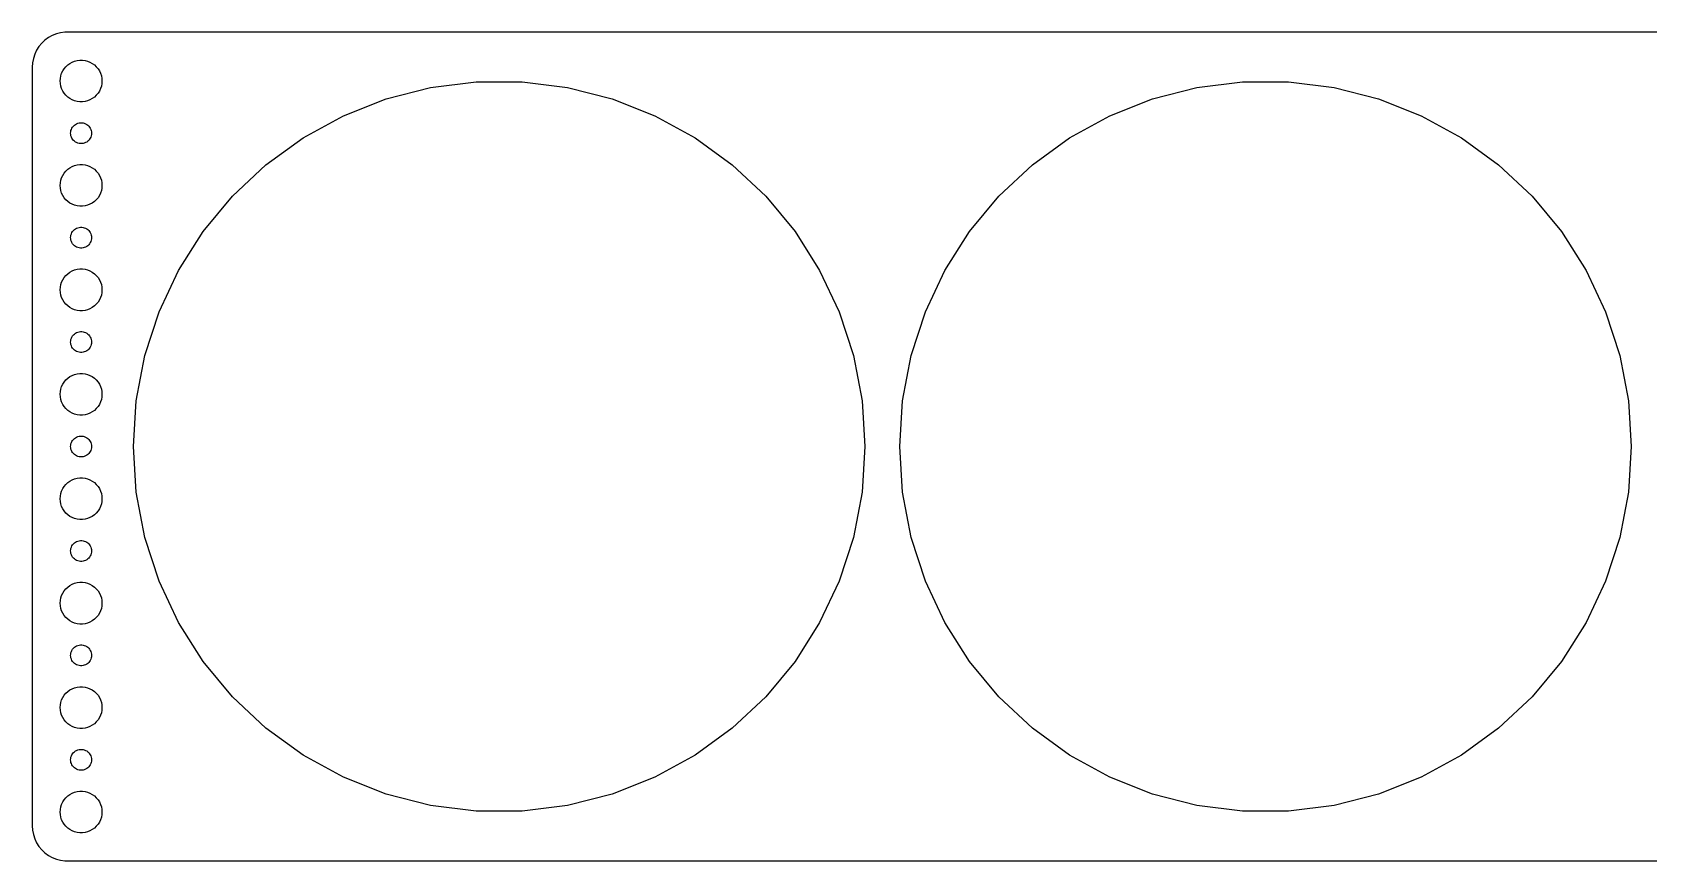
# Model space of a CAD drawing. Header units: metres. Extents: x -232 to 232, y -59 to 59.
# Drawn here: x -232 to 0, y -59.5 to 59.5 of the extents above; entities that cross this region are included whole.
import ezdxf

# ---------------------------------------------------------------- set-up
doc = ezdxf.new("R2010")
doc.units = ezdxf.units.M

msp = doc.modelspace()

# ---------------------------------------------------------------- linework, layer by layer
for p, q in [((-230.187, 58.3526), (-230.645, 57.9227)), ((-229.679, 58.7216), (-230.187, 58.3526)), ((-229.129, 59.0241), (-229.679, 58.7216)), ((-228.545, 59.2553), (-229.129, 59.0241)), ((-227.937, 59.4114), (-228.545, 59.2553)), ((-227.314, 59.4901), (-227.937, 59.4114)), ((227.314, 59.4901), (-227.314, 59.4901)), ((-231.843, 55.7434), (-231.961, 55.1267)), ((-231.649, 56.3406), (-231.843, 55.7434)), ((-231.382, 56.9088), (-231.649, 56.3406)), ((-231.045, 57.4389), (-231.382, 56.9088)), ((-230.645, 57.9227), (-231.045, 57.4389)), ((-231.961, 55.1267), (-232, 54.5)), ((-232, 54.5), (-232, -54.5)), ((-227.906, 53.2461), (-227.789, 53.6044)), ((-227.789, 53.6044), (-227.629, 53.9453)), ((-227.629, 53.9453), (-227.427, 54.2634)), ((-227.427, 54.2634), (-227.187, 54.5536)), ((-227.187, 54.5536), (-226.912, 54.8115)), ((-226.912, 54.8115), (-226.607, 55.033)), ((-226.607, 55.033), (-226.277, 55.2145)), ((-226.277, 55.2145), (-225.927, 55.3532)), ((-225.927, 55.3532), (-225.562, 55.4469)), ((-225.562, 55.4469), (-225.188, 55.4941)), ((-225.188, 55.4941), (-224.812, 55.4941)), ((-224.812, 55.4941), (-224.438, 55.4469)), ((-224.438, 55.4469), (-224.073, 55.3532)), ((-224.073, 55.3532), (-223.723, 55.2145)), ((-223.723, 55.2145), (-223.393, 55.033)), ((-223.393, 55.033), (-223.088, 54.8115)), ((-223.088, 54.8115), (-222.813, 54.5536)), ((-222.813, 54.5536), (-222.573, 54.2634)), ((-222.573, 54.2634), (-222.371, 53.9453)), ((-222.371, 53.9453), (-222.211, 53.6044)), ((-222.211, 53.6044), (-222.094, 53.2461)), ((-228, 52.5), (-227.976, 52.876)), ((-227.976, 52.124), (-228, 52.5)), ((-227.976, 52.876), (-227.906, 53.2461)), ((-227.906, 51.7539), (-227.976, 52.124)), ((-227.789, 51.3956), (-227.906, 51.7539)), ((-227.629, 51.0547), (-227.789, 51.3956)), ((-227.427, 50.7366), (-227.629, 51.0547)), ((-222.371, 51.0547), (-222.573, 50.7366)), ((-222.211, 51.3956), (-222.371, 51.0547)), ((-222.094, 51.7539), (-222.211, 51.3956)), ((-222.094, 53.2461), (-222.024, 52.876)), ((-222.024, 52.124), (-222.094, 51.7539)), ((-222.024, 52.876), (-222, 52.5)), ((-222, 52.5), (-222.024, 52.124)), ((-181.223, 49.9305), (-174.838, 51.5701)), ((-174.838, 51.5701), (-168.297, 52.3964)), ((-168.297, 52.3964), (-161.703, 52.3964)), ((-161.703, 52.3964), (-155.162, 51.5701)), ((-155.162, 51.5701), (-148.777, 49.9305)), ((-71.2234, 49.9305), (-64.8375, 51.5701)), ((-64.8375, 51.5701), (-58.2965, 52.3964)), ((-58.2965, 52.3964), (-51.7035, 52.3964)), ((-51.7035, 52.3964), (-45.1625, 51.5701)), ((-45.1625, 51.5701), (-38.7766, 49.9305)), ((-227.187, 50.4464), (-227.427, 50.7366)), ((-226.912, 50.1885), (-227.187, 50.4464)), ((-226.607, 49.967), (-226.912, 50.1885)), ((-226.277, 49.7855), (-226.607, 49.967)), ((-225.927, 49.6468), (-226.277, 49.7855)), ((-225.562, 49.5531), (-225.927, 49.6468)), ((-225.188, 49.5059), (-225.562, 49.5531)), ((-224.812, 49.5059), (-225.188, 49.5059)), ((-224.438, 49.5531), (-224.812, 49.5059)), ((-224.073, 49.6468), (-224.438, 49.5531)), ((-223.723, 49.7855), (-224.073, 49.6468)), ((-223.393, 49.967), (-223.723, 49.7855)), ((-223.088, 50.1885), (-223.393, 49.967)), ((-222.813, 50.4464), (-223.088, 50.1885)), ((-222.573, 50.7366), (-222.813, 50.4464)), ((-187.353, 47.5034), (-181.223, 49.9305)), ((-148.777, 49.9305), (-142.647, 47.5034)), ((-77.3534, 47.5034), (-71.2234, 49.9305)), ((-38.7766, 49.9305), (-32.6466, 47.5034)), ((-225.639, 46.3572), (-225.464, 46.4266)), ((-225.464, 46.4266), (-225.281, 46.4734)), ((-225.281, 46.4734), (-225.094, 46.497)), ((-225.094, 46.497), (-224.906, 46.497)), ((-224.906, 46.497), (-224.719, 46.4734)), ((-224.719, 46.4734), (-224.536, 46.4266)), ((-224.536, 46.4266), (-224.361, 46.3572)), ((-193.131, 44.3272), (-187.353, 47.5034)), ((-142.647, 47.5034), (-136.869, 44.3272)), ((-83.1309, 44.3272), (-77.3534, 47.5034)), ((-32.6466, 47.5034), (-26.8691, 44.3272)), ((-226.5, 45), (-226.488, 45.188)), ((-226.488, 44.812), (-226.5, 45)), ((-226.488, 45.188), (-226.453, 45.373)), ((-226.453, 44.627), (-226.488, 44.812)), ((-226.453, 45.373), (-226.395, 45.5522)), ((-226.395, 44.4478), (-226.453, 44.627)), ((-226.395, 45.5522), (-226.314, 45.7226)), ((-226.314, 44.2774), (-226.395, 44.4478)), ((-226.314, 45.7226), (-226.214, 45.8817)), ((-226.214, 44.1183), (-226.314, 44.2774)), ((-226.214, 45.8817), (-226.093, 46.0268)), ((-226.093, 43.9732), (-226.214, 44.1183)), ((-226.093, 46.0268), (-225.956, 46.1558)), ((-225.956, 46.1558), (-225.804, 46.2665)), ((-225.804, 46.2665), (-225.639, 46.3572)), ((-224.361, 46.3572), (-224.196, 46.2665)), ((-224.196, 46.2665), (-224.044, 46.1558)), ((-224.044, 46.1558), (-223.907, 46.0268)), ((-223.907, 46.0268), (-223.786, 45.8817)), ((-223.786, 44.1183), (-223.907, 43.9732)), ((-223.786, 45.8817), (-223.686, 45.7226)), ((-223.686, 44.2774), (-223.786, 44.1183)), ((-223.686, 45.7226), (-223.605, 45.5522)), ((-223.605, 44.4478), (-223.686, 44.2774)), ((-223.605, 45.5522), (-223.547, 45.373)), ((-223.547, 44.627), (-223.605, 44.4478)), ((-223.547, 45.373), (-223.512, 45.188)), ((-223.512, 44.812), (-223.547, 44.627)), ((-223.512, 45.188), (-223.5, 45)), ((-223.5, 45), (-223.512, 44.812)), ((-198.465, 40.4519), (-193.131, 44.3272)), ((-136.869, 44.3272), (-131.535, 40.4519)), ((-88.4648, 40.4519), (-83.1309, 44.3272)), ((-26.8691, 44.3272), (-21.5352, 40.4519)), ((-225.956, 43.8442), (-226.093, 43.9732)), ((-225.804, 43.7335), (-225.956, 43.8442)), ((-225.639, 43.6428), (-225.804, 43.7335)), ((-225.464, 43.5734), (-225.639, 43.6428)), ((-225.281, 43.5266), (-225.464, 43.5734)), ((-225.094, 43.503), (-225.281, 43.5266)), ((-224.906, 43.503), (-225.094, 43.503)), ((-224.719, 43.5266), (-224.906, 43.503)), ((-224.536, 43.5734), (-224.719, 43.5266)), ((-224.361, 43.6428), (-224.536, 43.5734)), ((-224.196, 43.7335), (-224.361, 43.6428)), ((-224.044, 43.8442), (-224.196, 43.7335)), ((-223.907, 43.9732), (-224.044, 43.8442)), ((-227.427, 39.2634), (-227.187, 39.5536)), ((-227.187, 39.5536), (-226.912, 39.8115)), ((-226.912, 39.8115), (-226.607, 40.033)), ((-226.607, 40.033), (-226.277, 40.2145)), ((-226.277, 40.2145), (-225.927, 40.3532)), ((-225.927, 40.3532), (-225.562, 40.4469)), ((-225.562, 40.4469), (-225.188, 40.4941)), ((-225.188, 40.4941), (-224.812, 40.4941)), ((-224.812, 40.4941), (-224.438, 40.4469)), ((-224.438, 40.4469), (-224.073, 40.3532)), ((-224.073, 40.3532), (-223.723, 40.2145)), ((-223.723, 40.2145), (-223.393, 40.033)), ((-223.393, 40.033), (-223.088, 39.8115)), ((-223.088, 39.8115), (-222.813, 39.5536)), ((-222.813, 39.5536), (-222.573, 39.2634)), ((-203.271, 35.9387), (-198.465, 40.4519)), ((-131.535, 40.4519), (-126.729, 35.9387)), ((-93.2708, 35.9387), (-88.4648, 40.4519)), ((-21.5352, 40.4519), (-16.7291, 35.9387)), ((-228, 37.5), (-227.976, 37.876)), ((-227.976, 37.124), (-228, 37.5)), ((-227.976, 37.876), (-227.906, 38.2461)), ((-227.906, 36.7539), (-227.976, 37.124)), ((-227.906, 38.2461), (-227.789, 38.6044)), ((-227.789, 38.6044), (-227.629, 38.9453)), ((-227.629, 38.9453), (-227.427, 39.2634)), ((-222.573, 39.2634), (-222.371, 38.9453)), ((-222.371, 38.9453), (-222.211, 38.6044)), ((-222.211, 38.6044), (-222.094, 38.2461)), ((-222.094, 38.2461), (-222.024, 37.876)), ((-222.024, 37.124), (-222.094, 36.7539)), ((-222.024, 37.876), (-222, 37.5)), ((-222, 37.5), (-222.024, 37.124)), ((-227.789, 36.3956), (-227.906, 36.7539)), ((-227.629, 36.0547), (-227.789, 36.3956)), ((-227.427, 35.7366), (-227.629, 36.0547)), ((-227.187, 35.4464), (-227.427, 35.7366)), ((-226.912, 35.1885), (-227.187, 35.4464)), ((-226.607, 34.967), (-226.912, 35.1885)), ((-226.277, 34.7855), (-226.607, 34.967)), ((-223.393, 34.967), (-223.723, 34.7855)), ((-223.088, 35.1885), (-223.393, 34.967)), ((-222.813, 35.4464), (-223.088, 35.1885)), ((-222.573, 35.7366), (-222.813, 35.4464)), ((-222.371, 36.0547), (-222.573, 35.7366)), ((-222.211, 36.3956), (-222.371, 36.0547)), ((-222.094, 36.7539), (-222.211, 36.3956)), ((-207.473, 30.8587), (-203.271, 35.9387)), ((-126.729, 35.9387), (-122.527, 30.8587)), ((-97.4734, 30.8587), (-93.2708, 35.9387)), ((-16.7291, 35.9387), (-12.5266, 30.8587)), ((-225.927, 34.6468), (-226.277, 34.7855)), ((-225.562, 34.5531), (-225.927, 34.6468)), ((-225.188, 34.5059), (-225.562, 34.5531)), ((-224.812, 34.5059), (-225.188, 34.5059)), ((-224.438, 34.5531), (-224.812, 34.5059)), ((-224.073, 34.6468), (-224.438, 34.5531)), ((-223.723, 34.7855), (-224.073, 34.6468)), ((-226.5, 30), (-226.488, 30.188)), ((-226.488, 30.188), (-226.453, 30.373)), ((-226.453, 30.373), (-226.395, 30.5522)), ((-226.395, 30.5522), (-226.314, 30.7226)), ((-226.314, 30.7226), (-226.214, 30.8817)), ((-226.214, 30.8817), (-226.093, 31.0268)), ((-226.093, 31.0268), (-225.956, 31.1558)), ((-225.956, 31.1558), (-225.804, 31.2665)), ((-225.804, 31.2665), (-225.639, 31.3572)), ((-225.639, 31.3572), (-225.464, 31.4266)), ((-225.464, 31.4266), (-225.281, 31.4734)), ((-225.281, 31.4734), (-225.094, 31.497)), ((-225.094, 31.497), (-224.906, 31.497)), ((-224.906, 31.497), (-224.719, 31.4734)), ((-224.719, 31.4734), (-224.536, 31.4266)), ((-224.536, 31.4266), (-224.361, 31.3572)), ((-224.361, 31.3572), (-224.196, 31.2665)), ((-224.196, 31.2665), (-224.044, 31.1558)), ((-224.044, 31.1558), (-223.907, 31.0268)), ((-223.907, 31.0268), (-223.786, 30.8817)), ((-223.786, 30.8817), (-223.686, 30.7226)), ((-223.686, 30.7226), (-223.605, 30.5522)), ((-223.605, 30.5522), (-223.547, 30.373)), ((-223.547, 30.373), (-223.512, 30.188)), ((-223.512, 30.188), (-223.5, 30)), ((-211.006, 25.2921), (-207.473, 30.8587)), ((-122.527, 30.8587), (-118.994, 25.2921)), ((-101.006, 25.2921), (-97.4734, 30.8587)), ((-12.5266, 30.8587), (-8.9939, 25.2921)), ((-226.488, 29.812), (-226.5, 30)), ((-226.453, 29.627), (-226.488, 29.812)), ((-226.395, 29.4478), (-226.453, 29.627)), ((-226.314, 29.2774), (-226.395, 29.4478)), ((-226.214, 29.1183), (-226.314, 29.2774)), ((-226.093, 28.9732), (-226.214, 29.1183)), ((-225.956, 28.8442), (-226.093, 28.9732)), ((-225.804, 28.7335), (-225.956, 28.8442)), ((-225.639, 28.6427), (-225.804, 28.7335)), ((-225.464, 28.5734), (-225.639, 28.6427)), ((-225.281, 28.5266), (-225.464, 28.5734)), ((-225.094, 28.503), (-225.281, 28.5266)), ((-224.906, 28.503), (-225.094, 28.503)), ((-224.719, 28.5266), (-224.906, 28.503)), ((-224.536, 28.5734), (-224.719, 28.5266)), ((-224.361, 28.6427), (-224.536, 28.5734)), ((-224.196, 28.7335), (-224.361, 28.6427)), ((-224.044, 28.8442), (-224.196, 28.7335)), ((-223.907, 28.9732), (-224.044, 28.8442)), ((-223.786, 29.1183), (-223.907, 28.9732)), ((-223.686, 29.2774), (-223.786, 29.1183)), ((-223.605, 29.4478), (-223.686, 29.2774)), ((-223.547, 29.627), (-223.605, 29.4478)), ((-223.512, 29.812), (-223.547, 29.627)), ((-223.5, 30), (-223.512, 29.812)), ((-227.976, 22.876), (-227.906, 23.2461)), ((-227.906, 23.2461), (-227.789, 23.6044)), ((-227.789, 23.6044), (-227.629, 23.9453)), ((-227.629, 23.9453), (-227.427, 24.2634)), ((-227.427, 24.2634), (-227.187, 24.5536)), ((-227.187, 24.5536), (-226.912, 24.8115)), ((-226.912, 24.8115), (-226.607, 25.033)), ((-226.607, 25.033), (-226.277, 25.2145)), ((-226.277, 25.2145), (-225.927, 25.3532)), ((-225.927, 25.3532), (-225.562, 25.4469)), ((-225.562, 25.4469), (-225.188, 25.4941)), ((-225.188, 25.4941), (-224.812, 25.4941)), ((-224.812, 25.4941), (-224.438, 25.4469)), ((-224.438, 25.4469), (-224.073, 25.3532)), ((-224.073, 25.3532), (-223.723, 25.2145)), ((-223.723, 25.2145), (-223.393, 25.033)), ((-223.393, 25.033), (-223.088, 24.8115)), ((-223.088, 24.8115), (-222.813, 24.5536)), ((-222.813, 24.5536), (-222.573, 24.2634)), ((-222.573, 24.2634), (-222.371, 23.9453)), ((-222.371, 23.9453), (-222.211, 23.6044)), ((-222.211, 23.6044), (-222.094, 23.2461)), ((-222.094, 23.2461), (-222.024, 22.876)), ((-213.813, 19.3265), (-211.006, 25.2921)), ((-118.994, 25.2921), (-116.187, 19.3265)), ((-103.813, 19.3265), (-101.006, 25.2921)), ((-8.9939, 25.2921), (-6.18672, 19.3265)), ((-228, 22.5), (-227.976, 22.876)), ((-227.976, 22.124), (-228, 22.5)), ((-227.906, 21.7539), (-227.976, 22.124)), ((-227.789, 21.3956), (-227.906, 21.7539)), ((-227.629, 21.0547), (-227.789, 21.3956)), ((-227.427, 20.7366), (-227.629, 21.0547)), ((-222.371, 21.0547), (-222.573, 20.7366)), ((-222.211, 21.3956), (-222.371, 21.0547)), ((-222.094, 21.7539), (-222.211, 21.3956)), ((-222.024, 22.124), (-222.094, 21.7539)), ((-222.024, 22.876), (-222, 22.5)), ((-222, 22.5), (-222.024, 22.124)), ((-227.187, 20.4464), (-227.427, 20.7366)), ((-226.912, 20.1884), (-227.187, 20.4464)), ((-226.607, 19.967), (-226.912, 20.1884)), ((-226.277, 19.7855), (-226.607, 19.967)), ((-225.927, 19.6468), (-226.277, 19.7855)), ((-225.562, 19.5531), (-225.927, 19.6468)), ((-225.188, 19.5059), (-225.562, 19.5531)), ((-224.812, 19.5059), (-225.188, 19.5059)), ((-224.438, 19.5531), (-224.812, 19.5059)), ((-224.073, 19.6468), (-224.438, 19.5531)), ((-223.723, 19.7855), (-224.073, 19.6468)), ((-223.393, 19.967), (-223.723, 19.7855)), ((-223.088, 20.1884), (-223.393, 19.967)), ((-222.813, 20.4464), (-223.088, 20.1884)), ((-222.573, 20.7366), (-222.813, 20.4464)), ((-215.851, 13.0562), (-213.813, 19.3265)), ((-116.187, 19.3265), (-114.149, 13.0562)), ((-105.851, 13.0562), (-103.813, 19.3265)), ((-6.18672, 19.3265), (-4.14938, 13.0562)), ((-225.956, 16.1558), (-225.804, 16.2665)), ((-225.804, 16.2665), (-225.639, 16.3572)), ((-225.639, 16.3572), (-225.464, 16.4266)), ((-225.464, 16.4266), (-225.281, 16.4734)), ((-225.281, 16.4734), (-225.094, 16.497)), ((-225.094, 16.497), (-224.906, 16.497)), ((-224.906, 16.497), (-224.719, 16.4734)), ((-224.719, 16.4734), (-224.536, 16.4266)), ((-224.536, 16.4266), (-224.361, 16.3572)), ((-224.361, 16.3572), (-224.196, 16.2665)), ((-224.196, 16.2665), (-224.044, 16.1558)), ((-226.5, 15), (-226.488, 15.188)), ((-226.488, 14.812), (-226.5, 15)), ((-226.488, 15.188), (-226.453, 15.373)), ((-226.453, 14.627), (-226.488, 14.812)), ((-226.453, 15.373), (-226.395, 15.5522)), ((-226.395, 14.4478), (-226.453, 14.627)), ((-226.395, 15.5522), (-226.314, 15.7226)), ((-226.314, 14.2774), (-226.395, 14.4478)), ((-226.314, 15.7226), (-226.214, 15.8817)), ((-226.214, 14.1183), (-226.314, 14.2774)), ((-226.214, 15.8817), (-226.093, 16.0268)), ((-226.093, 13.9732), (-226.214, 14.1183)), ((-226.093, 16.0268), (-225.956, 16.1558)), ((-225.956, 13.8442), (-226.093, 13.9732)), ((-224.044, 16.1558), (-223.907, 16.0268)), ((-223.907, 13.9732), (-224.044, 13.8442)), ((-223.907, 16.0268), (-223.786, 15.8817)), ((-223.786, 14.1183), (-223.907, 13.9732)), ((-223.786, 15.8817), (-223.686, 15.7226)), ((-223.686, 14.2774), (-223.786, 14.1183)), ((-223.686, 15.7226), (-223.605, 15.5522)), ((-223.605, 14.4478), (-223.686, 14.2774)), ((-223.605, 15.5522), (-223.547, 15.373)), ((-223.547, 14.627), (-223.605, 14.4478)), ((-223.547, 15.373), (-223.512, 15.188)), ((-223.512, 14.812), (-223.547, 14.627)), ((-223.512, 15.188), (-223.5, 15)), ((-223.5, 15), (-223.512, 14.812)), ((-225.804, 13.7335), (-225.956, 13.8442)), ((-225.639, 13.6427), (-225.804, 13.7335)), ((-225.464, 13.5734), (-225.639, 13.6427)), ((-225.281, 13.5266), (-225.464, 13.5734)), ((-225.094, 13.5029), (-225.281, 13.5266)), ((-224.906, 13.5029), (-225.094, 13.5029)), ((-224.719, 13.5266), (-224.906, 13.5029)), ((-224.536, 13.5734), (-224.719, 13.5266)), ((-224.361, 13.6427), (-224.536, 13.5734)), ((-224.196, 13.7335), (-224.361, 13.6427)), ((-224.044, 13.8442), (-224.196, 13.7335)), ((-217.086, 6.57999), (-215.851, 13.0562)), ((-114.149, 13.0562), (-112.914, 6.57999)), ((-107.086, 6.57999), (-105.851, 13.0562)), ((-4.14938, 13.0562), (-2.91397, 6.57999)), ((-227.427, 9.26335), (-227.187, 9.55363)), ((-227.187, 9.55363), (-226.912, 9.81154)), ((-226.912, 9.81154), (-226.607, 10.033)), ((-226.607, 10.033), (-226.277, 10.2145)), ((-226.277, 10.2145), (-225.927, 10.3532)), ((-225.927, 10.3532), (-225.562, 10.4469)), ((-225.562, 10.4469), (-225.188, 10.4941)), ((-225.188, 10.4941), (-224.812, 10.4941)), ((-224.812, 10.4941), (-224.438, 10.4469)), ((-224.438, 10.4469), (-224.073, 10.3532)), ((-224.073, 10.3532), (-223.723, 10.2145)), ((-223.723, 10.2145), (-223.393, 10.033)), ((-223.393, 10.033), (-223.088, 9.81154)), ((-223.088, 9.81154), (-222.813, 9.55363)), ((-222.813, 9.55363), (-222.573, 9.26335)), ((-228, 7.5), (-227.976, 7.87599)), ((-227.976, 7.12399), (-228, 7.5)), ((-227.976, 7.87599), (-227.906, 8.24606)), ((-227.906, 6.75392), (-227.976, 7.12399)), ((-227.906, 8.24606), (-227.789, 8.60437)), ((-227.789, 8.60437), (-227.629, 8.94525)), ((-227.629, 8.94525), (-227.427, 9.26335)), ((-222.573, 9.26335), (-222.371, 8.94525)), ((-222.371, 8.94525), (-222.211, 8.60437)), ((-222.211, 8.60437), (-222.094, 8.24606)), ((-222.094, 8.24606), (-222.024, 7.87599)), ((-222.024, 7.12399), (-222.094, 6.75392)), ((-222.024, 7.87599), (-222, 7.5)), ((-222, 7.5), (-222.024, 7.12399)), ((-227.789, 6.39561), (-227.906, 6.75392)), ((-227.629, 6.05473), (-227.789, 6.39561)), ((-227.427, 5.73663), (-227.629, 6.05473)), ((-227.187, 5.44635), (-227.427, 5.73663)), ((-226.912, 5.18845), (-227.187, 5.44635)), ((-226.607, 4.96701), (-226.912, 5.18845)), ((-226.277, 4.78551), (-226.607, 4.96701)), ((-225.927, 4.64682), (-226.277, 4.78551)), ((-225.562, 4.55313), (-225.927, 4.64682)), ((-224.073, 4.64682), (-224.438, 4.55313)), ((-223.723, 4.78551), (-224.073, 4.64682)), ((-223.393, 4.96701), (-223.723, 4.78551)), ((-223.088, 5.18845), (-223.393, 4.96701)), ((-222.813, 5.44635), (-223.088, 5.18845)), ((-222.573, 5.73663), (-222.813, 5.44635)), ((-222.371, 6.05473), (-222.573, 5.73663)), ((-222.211, 6.39561), (-222.371, 6.05473)), ((-222.094, 6.75392), (-222.211, 6.39561)), ((-217.5, 0), (-217.086, 6.57999)), ((-112.914, 6.57999), (-112.5, 0)), ((-107.5, 0), (-107.086, 6.57999)), ((-2.91397, 6.57999), (-2.5, 0)), ((-225.188, 4.50591), (-225.562, 4.55313)), ((-224.812, 4.50591), (-225.188, 4.50591)), ((-224.438, 4.55313), (-224.812, 4.50591)), ((-226.5, 0), (-226.488, 0.18799)), ((-226.488, -0.18799), (-226.5, 0)), ((-226.488, 0.18799), (-226.453, 0.37303)), ((-226.453, 0.37303), (-226.395, 0.55219)), ((-226.395, 0.55219), (-226.314, 0.72263)), ((-226.314, 0.72263), (-226.214, 0.88167)), ((-226.214, 0.88167), (-226.093, 1.02681)), ((-226.093, 1.02681), (-225.956, 1.15576)), ((-225.956, 1.15576), (-225.804, 1.26648)), ((-225.804, 1.26648), (-225.639, 1.35724)), ((-225.639, 1.35724), (-225.464, 1.42657)), ((-225.464, 1.42657), (-225.281, 1.47342)), ((-225.281, 1.47342), (-225.094, 1.49704)), ((-225.094, 1.49704), (-224.906, 1.49704)), ((-224.906, 1.49704), (-224.719, 1.47342)), ((-224.719, 1.47342), (-224.536, 1.42657)), ((-224.536, 1.42657), (-224.361, 1.35724)), ((-224.361, 1.35724), (-224.196, 1.26648)), ((-224.196, 1.26648), (-224.044, 1.15576)), ((-224.044, 1.15576), (-223.907, 1.02681)), ((-223.907, 1.02681), (-223.786, 0.88167)), ((-223.786, 0.88167), (-223.686, 0.72263)), ((-223.686, 0.72263), (-223.605, 0.55219)), ((-223.605, 0.55219), (-223.547, 0.37303)), ((-223.547, 0.37303), (-223.512, 0.18799)), ((-223.512, 0.18799), (-223.5, 0)), ((-223.5, 0), (-223.512, -0.18799)), ((-217.086, -6.57999), (-217.5, 0)), ((-112.5, 0), (-112.914, -6.57999)), ((-107.086, -6.57999), (-107.5, 0)), ((-2.5, 0), (-2.91397, -6.57999)), ((-226.453, -0.37303), (-226.488, -0.18799)), ((-226.395, -0.55219), (-226.453, -0.37303)), ((-226.314, -0.72263), (-226.395, -0.55219)), ((-226.214, -0.88167), (-226.314, -0.72263)), ((-226.093, -1.02681), (-226.214, -0.88167)), ((-225.956, -1.15576), (-226.093, -1.02681)), ((-225.804, -1.26648), (-225.956, -1.15576)), ((-225.639, -1.35724), (-225.804, -1.26648)), ((-225.464, -1.42657), (-225.639, -1.35724)), ((-225.281, -1.47342), (-225.464, -1.42657)), ((-225.094, -1.49704), (-225.281, -1.47342)), ((-224.906, -1.49704), (-225.094, -1.49704)), ((-224.719, -1.47342), (-224.906, -1.49704)), ((-224.536, -1.42657), (-224.719, -1.47342)), ((-224.361, -1.35724), (-224.536, -1.42657)), ((-224.196, -1.26648), (-224.361, -1.35724)), ((-224.044, -1.15576), (-224.196, -1.26648)), ((-223.907, -1.02681), (-224.044, -1.15576)), ((-223.786, -0.88167), (-223.907, -1.02681)), ((-223.686, -0.72263), (-223.786, -0.88167)), ((-223.605, -0.55219), (-223.686, -0.72263)), ((-223.547, -0.37303), (-223.605, -0.55219)), ((-223.512, -0.18799), (-223.547, -0.37303)), ((-225.927, -4.64682), (-225.562, -4.55313)), ((-225.562, -4.55313), (-225.188, -4.50591)), ((-225.188, -4.50591), (-224.812, -4.50591)), ((-224.812, -4.50591), (-224.438, -4.55313)), ((-224.438, -4.55313), (-224.073, -4.64682)), ((-227.976, -7.12399), (-227.906, -6.75392)), ((-227.906, -6.75392), (-227.789, -6.39561)), ((-227.789, -6.39561), (-227.629, -6.05473)), ((-227.629, -6.05473), (-227.427, -5.73663)), ((-227.427, -5.73663), (-227.187, -5.44635)), ((-227.187, -5.44635), (-226.912, -5.18845)), ((-226.912, -5.18845), (-226.607, -4.96701)), ((-226.607, -4.96701), (-226.277, -4.78551)), ((-226.277, -4.78551), (-225.927, -4.64682)), ((-224.073, -4.64682), (-223.723, -4.78551)), ((-223.723, -4.78551), (-223.393, -4.96701)), ((-223.393, -4.96701), (-223.088, -5.18845)), ((-223.088, -5.18845), (-222.813, -5.44635)), ((-222.813, -5.44635), (-222.573, -5.73663)), ((-222.573, -5.73663), (-222.371, -6.05473)), ((-222.371, -6.05473), (-222.211, -6.39561)), ((-222.211, -6.39561), (-222.094, -6.75392)), ((-222.094, -6.75392), (-222.024, -7.12399)), ((-215.851, -13.0562), (-217.086, -6.57999)), ((-112.914, -6.57999), (-114.149, -13.0562)), ((-105.851, -13.0562), (-107.086, -6.57999)), ((-2.91397, -6.57999), (-4.14938, -13.0562)), ((-228, -7.5), (-227.976, -7.12399)), ((-227.976, -7.87599), (-228, -7.5)), ((-227.906, -8.24606), (-227.976, -7.87599)), ((-227.789, -8.60437), (-227.906, -8.24606)), ((-227.629, -8.94525), (-227.789, -8.60437)), ((-227.427, -9.26335), (-227.629, -8.94525)), ((-227.187, -9.55363), (-227.427, -9.26335)), ((-222.573, -9.26335), (-222.813, -9.55363)), ((-222.371, -8.94525), (-222.573, -9.26335)), ((-222.211, -8.60437), (-222.371, -8.94525)), ((-222.094, -8.24606), (-222.211, -8.60437)), ((-222.024, -7.87599), (-222.094, -8.24606)), ((-222.024, -7.12399), (-222, -7.5)), ((-222, -7.5), (-222.024, -7.87599)), ((-226.912, -9.81154), (-227.187, -9.55363)), ((-226.607, -10.033), (-226.912, -9.81154)), ((-226.277, -10.2145), (-226.607, -10.033)), ((-225.927, -10.3532), (-226.277, -10.2145)), ((-225.562, -10.4469), (-225.927, -10.3532)), ((-225.188, -10.4941), (-225.562, -10.4469)), ((-224.812, -10.4941), (-225.188, -10.4941)), ((-224.438, -10.4469), (-224.812, -10.4941)), ((-224.073, -10.3532), (-224.438, -10.4469)), ((-223.723, -10.2145), (-224.073, -10.3532)), ((-223.393, -10.033), (-223.723, -10.2145)), ((-223.088, -9.81154), (-223.393, -10.033)), ((-222.813, -9.55363), (-223.088, -9.81154)), ((-226.093, -13.9732), (-225.956, -13.8442)), ((-225.956, -13.8442), (-225.804, -13.7335)), ((-225.804, -13.7335), (-225.639, -13.6427)), ((-225.639, -13.6427), (-225.464, -13.5734)), ((-225.464, -13.5734), (-225.281, -13.5266)), ((-225.281, -13.5266), (-225.094, -13.5029)), ((-225.094, -13.5029), (-224.906, -13.5029)), ((-224.906, -13.5029), (-224.719, -13.5266)), ((-224.719, -13.5266), (-224.536, -13.5734)), ((-224.536, -13.5734), (-224.361, -13.6427)), ((-224.361, -13.6427), (-224.196, -13.7335)), ((-224.196, -13.7335), (-224.044, -13.8442)), ((-224.044, -13.8442), (-223.907, -13.9732)), ((-213.813, -19.3265), (-215.851, -13.0562)), ((-114.149, -13.0562), (-116.187, -19.3265)), ((-103.813, -19.3265), (-105.851, -13.0562)), ((-4.14938, -13.0562), (-6.18672, -19.3265)), ((-226.5, -15), (-226.488, -14.812)), ((-226.488, -15.188), (-226.5, -15)), ((-226.488, -14.812), (-226.453, -14.627)), ((-226.453, -15.373), (-226.488, -15.188)), ((-226.453, -14.627), (-226.395, -14.4478)), ((-226.395, -15.5522), (-226.453, -15.373)), ((-226.395, -14.4478), (-226.314, -14.2774)), ((-226.314, -15.7226), (-226.395, -15.5522)), ((-226.314, -14.2774), (-226.214, -14.1183)), ((-226.214, -15.8817), (-226.314, -15.7226)), ((-226.214, -14.1183), (-226.093, -13.9732)), ((-226.093, -16.0268), (-226.214, -15.8817)), ((-225.956, -16.1558), (-226.093, -16.0268)), ((-225.804, -16.2665), (-225.956, -16.1558)), ((-224.044, -16.1558), (-224.196, -16.2665)), ((-223.907, -16.0268), (-224.044, -16.1558)), ((-223.907, -13.9732), (-223.786, -14.1183)), ((-223.786, -15.8817), (-223.907, -16.0268)), ((-223.786, -14.1183), (-223.686, -14.2774)), ((-223.686, -15.7226), (-223.786, -15.8817)), ((-223.686, -14.2774), (-223.605, -14.4478)), ((-223.605, -15.5522), (-223.686, -15.7226)), ((-223.605, -14.4478), (-223.547, -14.627)), ((-223.547, -15.373), (-223.605, -15.5522)), ((-223.547, -14.627), (-223.512, -14.812)), ((-223.512, -15.188), (-223.547, -15.373)), ((-223.512, -14.812), (-223.5, -15)), ((-223.5, -15), (-223.512, -15.188)), ((-225.639, -16.3572), (-225.804, -16.2665)), ((-225.464, -16.4266), (-225.639, -16.3572)), ((-225.281, -16.4734), (-225.464, -16.4266)), ((-225.094, -16.497), (-225.281, -16.4734)), ((-224.906, -16.497), (-225.094, -16.497)), ((-224.719, -16.4734), (-224.906, -16.497)), ((-224.536, -16.4266), (-224.719, -16.4734)), ((-224.361, -16.3572), (-224.536, -16.4266)), ((-224.196, -16.2665), (-224.361, -16.3572)), ((-227.629, -21.0547), (-227.427, -20.7366)), ((-227.427, -20.7366), (-227.187, -20.4464)), ((-227.187, -20.4464), (-226.912, -20.1884)), ((-226.912, -20.1884), (-226.607, -19.967)), ((-226.607, -19.967), (-226.277, -19.7855)), ((-226.277, -19.7855), (-225.927, -19.6468)), ((-225.927, -19.6468), (-225.562, -19.5531)), ((-225.562, -19.5531), (-225.188, -19.5059)), ((-225.188, -19.5059), (-224.812, -19.5059)), ((-224.812, -19.5059), (-224.438, -19.5531)), ((-224.438, -19.5531), (-224.073, -19.6468)), ((-224.073, -19.6468), (-223.723, -19.7855)), ((-223.723, -19.7855), (-223.393, -19.967)), ((-223.393, -19.967), (-223.088, -20.1884)), ((-223.088, -20.1884), (-222.813, -20.4464)), ((-222.813, -20.4464), (-222.573, -20.7366)), ((-222.573, -20.7366), (-222.371, -21.0547)), ((-211.006, -25.2921), (-213.813, -19.3265)), ((-116.187, -19.3265), (-118.994, -25.2921)), ((-101.006, -25.2921), (-103.813, -19.3265)), ((-6.18672, -19.3265), (-8.9939, -25.2921)), ((-228, -22.5), (-227.976, -22.124)), ((-227.976, -22.876), (-228, -22.5)), ((-227.976, -22.124), (-227.906, -21.7539)), ((-227.906, -23.2461), (-227.976, -22.876)), ((-227.906, -21.7539), (-227.789, -21.3956)), ((-227.789, -21.3956), (-227.629, -21.0547)), ((-222.371, -21.0547), (-222.211, -21.3956)), ((-222.211, -21.3956), (-222.094, -21.7539)), ((-222.094, -21.7539), (-222.024, -22.124)), ((-222.024, -22.876), (-222.094, -23.2461)), ((-222.024, -22.124), (-222, -22.5)), ((-222, -22.5), (-222.024, -22.876)), ((-227.789, -23.6044), (-227.906, -23.2461)), ((-227.629, -23.9453), (-227.789, -23.6044)), ((-227.427, -24.2634), (-227.629, -23.9453)), ((-227.187, -24.5536), (-227.427, -24.2634)), ((-226.912, -24.8115), (-227.187, -24.5536)), ((-226.607, -25.033), (-226.912, -24.8115)), ((-226.277, -25.2145), (-226.607, -25.033)), ((-225.927, -25.3532), (-226.277, -25.2145)), ((-225.562, -25.4469), (-225.927, -25.3532)), ((-225.188, -25.4941), (-225.562, -25.4469)), ((-224.812, -25.4941), (-225.188, -25.4941)), ((-224.438, -25.4469), (-224.812, -25.4941)), ((-224.073, -25.3532), (-224.438, -25.4469)), ((-223.723, -25.2145), (-224.073, -25.3532)), ((-223.393, -25.033), (-223.723, -25.2145)), ((-223.088, -24.8115), (-223.393, -25.033)), ((-222.813, -24.5536), (-223.088, -24.8115)), ((-222.573, -24.2634), (-222.813, -24.5536)), ((-222.371, -23.9453), (-222.573, -24.2634)), ((-222.211, -23.6044), (-222.371, -23.9453)), ((-222.094, -23.2461), (-222.211, -23.6044)), ((-207.473, -30.8587), (-211.006, -25.2921)), ((-118.994, -25.2921), (-122.527, -30.8587)), ((-97.4734, -30.8587), (-101.006, -25.2921)), ((-8.9939, -25.2921), (-12.5266, -30.8587)), ((-226.5, -30), (-226.488, -29.812)), ((-226.488, -30.188), (-226.5, -30)), ((-226.488, -29.812), (-226.453, -29.627)), ((-226.453, -29.627), (-226.395, -29.4478)), ((-226.395, -29.4478), (-226.314, -29.2774)), ((-226.314, -29.2774), (-226.214, -29.1183)), ((-226.214, -29.1183), (-226.093, -28.9732)), ((-226.093, -28.9732), (-225.956, -28.8442)), ((-225.956, -28.8442), (-225.804, -28.7335)), ((-225.804, -28.7335), (-225.639, -28.6427)), ((-225.639, -28.6427), (-225.464, -28.5734)), ((-225.464, -28.5734), (-225.281, -28.5266)), ((-225.281, -28.5266), (-225.094, -28.503)), ((-225.094, -28.503), (-224.906, -28.503)), ((-224.906, -28.503), (-224.719, -28.5266)), ((-224.719, -28.5266), (-224.536, -28.5734)), ((-224.536, -28.5734), (-224.361, -28.6427)), ((-224.361, -28.6427), (-224.196, -28.7335)), ((-224.196, -28.7335), (-224.044, -28.8442)), ((-224.044, -28.8442), (-223.907, -28.9732)), ((-223.907, -28.9732), (-223.786, -29.1183)), ((-223.786, -29.1183), (-223.686, -29.2774)), ((-223.686, -29.2774), (-223.605, -29.4478)), ((-223.605, -29.4478), (-223.547, -29.627)), ((-223.547, -29.627), (-223.512, -29.812)), ((-223.512, -29.812), (-223.5, -30)), ((-223.5, -30), (-223.512, -30.188)), ((-226.453, -30.373), (-226.488, -30.188)), ((-226.395, -30.5522), (-226.453, -30.373)), ((-226.314, -30.7226), (-226.395, -30.5522)), ((-226.214, -30.8817), (-226.314, -30.7226)), ((-226.093, -31.0268), (-226.214, -30.8817)), ((-225.956, -31.1558), (-226.093, -31.0268)), ((-225.804, -31.2665), (-225.956, -31.1558)), ((-225.639, -31.3572), (-225.804, -31.2665)), ((-225.464, -31.4266), (-225.639, -31.3572)), ((-225.281, -31.4734), (-225.464, -31.4266)), ((-225.094, -31.497), (-225.281, -31.4734)), ((-224.906, -31.497), (-225.094, -31.497)), ((-224.719, -31.4734), (-224.906, -31.497)), ((-224.536, -31.4266), (-224.719, -31.4734)), ((-224.361, -31.3572), (-224.536, -31.4266)), ((-224.196, -31.2665), (-224.361, -31.3572)), ((-224.044, -31.1558), (-224.196, -31.2665)), ((-223.907, -31.0268), (-224.044, -31.1558)), ((-223.786, -30.8817), (-223.907, -31.0268)), ((-223.686, -30.7226), (-223.786, -30.8817)), ((-223.605, -30.5522), (-223.686, -30.7226)), ((-223.547, -30.373), (-223.605, -30.5522)), ((-223.512, -30.188), (-223.547, -30.373)), ((-203.271, -35.9387), (-207.473, -30.8587)), ((-122.527, -30.8587), (-126.729, -35.9387)), ((-93.2708, -35.9387), (-97.4734, -30.8587)), ((-12.5266, -30.8587), (-16.7291, -35.9387)), ((-226.607, -34.967), (-226.277, -34.7855)), ((-226.277, -34.7855), (-225.927, -34.6468)), ((-225.927, -34.6468), (-225.562, -34.5531)), ((-225.562, -34.5531), (-225.188, -34.5059)), ((-225.188, -34.5059), (-224.812, -34.5059)), ((-224.812, -34.5059), (-224.438, -34.5531)), ((-224.438, -34.5531), (-224.073, -34.6468)), ((-224.073, -34.6468), (-223.723, -34.7855)), ((-223.723, -34.7855), (-223.393, -34.967)), ((-227.976, -37.124), (-227.906, -36.7539)), ((-227.906, -36.7539), (-227.789, -36.3956)), ((-227.789, -36.3956), (-227.629, -36.0547)), ((-227.629, -36.0547), (-227.427, -35.7366)), ((-227.427, -35.7366), (-227.187, -35.4464)), ((-227.187, -35.4464), (-226.912, -35.1885)), ((-226.912, -35.1885), (-226.607, -34.967)), ((-223.393, -34.967), (-223.088, -35.1885)), ((-223.088, -35.1885), (-222.813, -35.4464)), ((-222.813, -35.4464), (-222.573, -35.7366)), ((-222.573, -35.7366), (-222.371, -36.0547)), ((-222.371, -36.0547), (-222.211, -36.3956)), ((-222.211, -36.3956), (-222.094, -36.7539)), ((-222.094, -36.7539), (-222.024, -37.124)), ((-198.465, -40.4519), (-203.271, -35.9387)), ((-126.729, -35.9387), (-131.535, -40.4519)), ((-88.4648, -40.4519), (-93.2708, -35.9387)), ((-16.7291, -35.9387), (-21.5352, -40.4519)), ((-228, -37.5), (-227.976, -37.124)), ((-227.976, -37.876), (-228, -37.5)), ((-227.906, -38.2461), (-227.976, -37.876)), ((-227.789, -38.6044), (-227.906, -38.2461)), ((-227.629, -38.9453), (-227.789, -38.6044)), ((-227.427, -39.2634), (-227.629, -38.9453)), ((-227.187, -39.5536), (-227.427, -39.2634)), ((-222.573, -39.2634), (-222.813, -39.5536)), ((-222.371, -38.9453), (-222.573, -39.2634)), ((-222.211, -38.6044), (-222.371, -38.9453)), ((-222.094, -38.2461), (-222.211, -38.6044)), ((-222.024, -37.876), (-222.094, -38.2461)), ((-222.024, -37.124), (-222, -37.5)), ((-222, -37.5), (-222.024, -37.876)), ((-226.912, -39.8115), (-227.187, -39.5536)), ((-226.607, -40.033), (-226.912, -39.8115)), ((-226.277, -40.2145), (-226.607, -40.033)), ((-225.927, -40.3532), (-226.277, -40.2145)), ((-225.562, -40.4469), (-225.927, -40.3532)), ((-225.188, -40.4941), (-225.562, -40.4469)), ((-224.812, -40.4941), (-225.188, -40.4941)), ((-224.438, -40.4469), (-224.812, -40.4941)), ((-224.073, -40.3532), (-224.438, -40.4469)), ((-223.723, -40.2145), (-224.073, -40.3532)), ((-223.393, -40.033), (-223.723, -40.2145)), ((-223.088, -39.8115), (-223.393, -40.033)), ((-222.813, -39.5536), (-223.088, -39.8115)), ((-193.131, -44.3272), (-198.465, -40.4519)), ((-131.535, -40.4519), (-136.869, -44.3272)), ((-83.1309, -44.3272), (-88.4648, -40.4519)), ((-21.5352, -40.4519), (-26.8691, -44.3272)), ((-226.214, -44.1183), (-226.093, -43.9732)), ((-226.093, -43.9732), (-225.956, -43.8442)), ((-225.956, -43.8442), (-225.804, -43.7335)), ((-225.804, -43.7335), (-225.639, -43.6428)), ((-225.639, -43.6428), (-225.464, -43.5734)), ((-225.464, -43.5734), (-225.281, -43.5266)), ((-225.281, -43.5266), (-225.094, -43.503)), ((-225.094, -43.503), (-224.906, -43.503)), ((-224.906, -43.503), (-224.719, -43.5266)), ((-224.719, -43.5266), (-224.536, -43.5734)), ((-224.536, -43.5734), (-224.361, -43.6428)), ((-224.361, -43.6428), (-224.196, -43.7335)), ((-224.196, -43.7335), (-224.044, -43.8442)), ((-224.044, -43.8442), (-223.907, -43.9732)), ((-223.907, -43.9732), (-223.786, -44.1183)), ((-226.5, -45), (-226.488, -44.812)), ((-226.488, -45.188), (-226.5, -45)), ((-226.488, -44.812), (-226.453, -44.627)), ((-226.453, -45.373), (-226.488, -45.188)), ((-226.453, -44.627), (-226.395, -44.4478)), ((-226.395, -45.5522), (-226.453, -45.373)), ((-226.395, -44.4478), (-226.314, -44.2774)), ((-226.314, -45.7226), (-226.395, -45.5522)), ((-226.314, -44.2774), (-226.214, -44.1183)), ((-226.214, -45.8817), (-226.314, -45.7226)), ((-226.093, -46.0268), (-226.214, -45.8817)), ((-225.956, -46.1558), (-226.093, -46.0268)), ((-225.804, -46.2665), (-225.956, -46.1558)), ((-225.639, -46.3572), (-225.804, -46.2665)), ((-225.464, -46.4266), (-225.639, -46.3572)), ((-224.361, -46.3572), (-224.536, -46.4266)), ((-224.196, -46.2665), (-224.361, -46.3572)), ((-224.044, -46.1558), (-224.196, -46.2665)), ((-223.907, -46.0268), (-224.044, -46.1558)), ((-223.786, -45.8817), (-223.907, -46.0268)), ((-223.786, -44.1183), (-223.686, -44.2774)), ((-223.686, -45.7226), (-223.786, -45.8817)), ((-223.686, -44.2774), (-223.605, -44.4478)), ((-223.605, -45.5522), (-223.686, -45.7226)), ((-223.605, -44.4478), (-223.547, -44.627)), ((-223.547, -45.373), (-223.605, -45.5522)), ((-223.547, -44.627), (-223.512, -44.812)), ((-223.512, -45.188), (-223.547, -45.373)), ((-223.512, -44.812), (-223.5, -45)), ((-223.5, -45), (-223.512, -45.188)), ((-187.353, -47.5034), (-193.131, -44.3272)), ((-136.869, -44.3272), (-142.647, -47.5034)), ((-77.3534, -47.5034), (-83.1309, -44.3272)), ((-26.8691, -44.3272), (-32.6466, -47.5034)), ((-225.281, -46.4734), (-225.464, -46.4266)), ((-225.094, -46.497), (-225.281, -46.4734)), ((-224.906, -46.497), (-225.094, -46.497)), ((-224.719, -46.4734), (-224.906, -46.497)), ((-224.536, -46.4266), (-224.719, -46.4734)), ((-181.223, -49.9305), (-187.353, -47.5034)), ((-142.647, -47.5034), (-148.777, -49.9305)), ((-71.2234, -49.9305), (-77.3534, -47.5034)), ((-32.6466, -47.5034), (-38.7766, -49.9305)), ((-227.629, -51.0547), (-227.427, -50.7366)), ((-227.427, -50.7366), (-227.187, -50.4464)), ((-227.187, -50.4464), (-226.912, -50.1885)), ((-226.912, -50.1885), (-226.607, -49.967)), ((-226.607, -49.967), (-226.277, -49.7855)), ((-226.277, -49.7855), (-225.927, -49.6468)), ((-225.927, -49.6468), (-225.562, -49.5531)), ((-225.562, -49.5531), (-225.188, -49.5059)), ((-225.188, -49.5059), (-224.812, -49.5059)), ((-224.812, -49.5059), (-224.438, -49.5531)), ((-224.438, -49.5531), (-224.073, -49.6468)), ((-224.073, -49.6468), (-223.723, -49.7855)), ((-223.723, -49.7855), (-223.393, -49.967)), ((-223.393, -49.967), (-223.088, -50.1885)), ((-223.088, -50.1885), (-222.813, -50.4464)), ((-222.813, -50.4464), (-222.573, -50.7366)), ((-222.573, -50.7366), (-222.371, -51.0547)), ((-174.838, -51.5701), (-181.223, -49.9305)), ((-148.777, -49.9305), (-155.162, -51.5701)), ((-64.8375, -51.5701), (-71.2234, -49.9305)), ((-38.7766, -49.9305), (-45.1625, -51.5701)), ((-228, -52.5), (-227.976, -52.124)), ((-227.976, -52.876), (-228, -52.5)), ((-227.976, -52.124), (-227.906, -51.7539)), ((-227.906, -53.2461), (-227.976, -52.876)), ((-227.906, -51.7539), (-227.789, -51.3956)), ((-227.789, -53.6044), (-227.906, -53.2461)), ((-227.789, -51.3956), (-227.629, -51.0547)), ((-222.371, -51.0547), (-222.211, -51.3956)), ((-222.211, -51.3956), (-222.094, -51.7539)), ((-222.094, -53.2461), (-222.211, -53.6044)), ((-222.094, -51.7539), (-222.024, -52.124)), ((-222.024, -52.876), (-222.094, -53.2461)), ((-222.024, -52.124), (-222, -52.5)), ((-222, -52.5), (-222.024, -52.876)), ((-168.297, -52.3964), (-174.838, -51.5701)), ((-161.703, -52.3964), (-168.297, -52.3964)), ((-155.162, -51.5701), (-161.703, -52.3964)), ((-58.2965, -52.3964), (-64.8375, -51.5701)), ((-51.7035, -52.3964), (-58.2965, -52.3964)), ((-45.1625, -51.5701), (-51.7035, -52.3964)), ((-232, -54.5), (-231.961, -55.1267)), ((-231.961, -55.1267), (-231.843, -55.7434)), ((-227.629, -53.9453), (-227.789, -53.6044)), ((-227.427, -54.2634), (-227.629, -53.9453)), ((-227.187, -54.5536), (-227.427, -54.2634)), ((-226.912, -54.8115), (-227.187, -54.5536)), ((-226.607, -55.033), (-226.912, -54.8115)), ((-226.277, -55.2145), (-226.607, -55.033)), ((-225.927, -55.3532), (-226.277, -55.2145)), ((-225.562, -55.4469), (-225.927, -55.3532)), ((-225.188, -55.4941), (-225.562, -55.4469)), ((-224.812, -55.4941), (-225.188, -55.4941)), ((-224.438, -55.4469), (-224.812, -55.4941)), ((-224.073, -55.3532), (-224.438, -55.4469)), ((-223.723, -55.2145), (-224.073, -55.3532)), ((-223.393, -55.033), (-223.723, -55.2145)), ((-223.088, -54.8115), (-223.393, -55.033)), ((-222.813, -54.5536), (-223.088, -54.8115)), ((-222.573, -54.2634), (-222.813, -54.5536)), ((-222.371, -53.9453), (-222.573, -54.2634)), ((-222.211, -53.6044), (-222.371, -53.9453)), ((-231.843, -55.7434), (-231.649, -56.3406)), ((-231.649, -56.3406), (-231.382, -56.9088)), ((-231.382, -56.9088), (-231.045, -57.4389)), ((-231.045, -57.4389), (-230.645, -57.9227)), ((-230.645, -57.9227), (-230.187, -58.3526)), ((-230.187, -58.3526), (-229.679, -58.7216)), ((-229.679, -58.7216), (-229.129, -59.0241)), ((-229.129, -59.0241), (-228.545, -59.2553)), ((-228.545, -59.2553), (-227.937, -59.4114)), ((-227.937, -59.4114), (-227.314, -59.4901)), ((-227.314, -59.4901), (227.314, -59.4901))]:
    msp.add_line(p, q)

doc.saveas('drawing.dxf')
